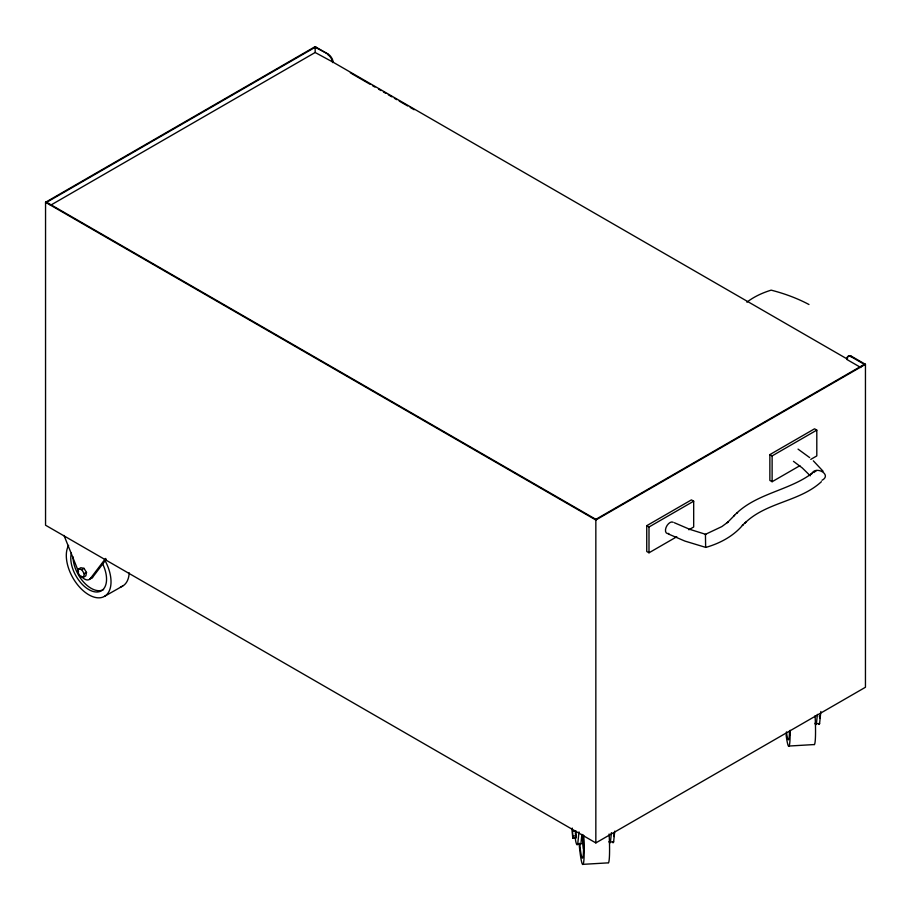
<?xml version="1.0" encoding="UTF-8"?>
<svg xmlns="http://www.w3.org/2000/svg" width="911" height="911" viewBox="0 0 911 911"><rect width="100%" height="100%" fill="white"/><g stroke="black" fill="none" stroke-linecap="round" stroke-linejoin="round"><path stroke-width="1.37" d="M613.98 836.571L614.082 833.793M820.048 715.488L819.946 718.267L819.331 716.171M614.743 831.151L613.627 841.798L610.45 841.98L611.429 832.665M820.845 711.514L819.593 723.493L816.415 723.676L817.395 714.361M581.89 834.362L580.922 843.643L577.745 843.825L578.997 831.902M572.746 838.12L572.245 828.293L572.746 838.12L575.923 837.938L576.162 835.865L575.923 830.946L572.746 831.128M78.551 568.999L77.868 572.427L80.373 576.492L83.55 577.141L85.828 575.854L86.511 572.427L84.017 568.362L80.828 567.712L78.551 568.999L81.739 569.648L84.017 568.362M83.55 577.141L84.233 573.714L81.739 569.648M811.587 474.096C815.163 464.94 832.631 474.745 821.984 480.279M81.068 576.025A9.816 5.614 60.4 0 0 90.303 578.644L105.619 558.443M90.303 578.644L92.58 577.346L106.291 559.263M734.562 515.319L727.251 522.72L728.094 521.969L721.911 526.558L706.367 533.903M811.94 473.23L810.175 474.847L811.018 474.096C787.104 491.302 754.684 493.671 733.697 516.104M821.415 481.691C799.642 501.79 766.629 501.995 745.027 522.925L745.858 522.185L742.306 525.351L743.182 524.565C733.674 536.089 720.009 543.355 705.809 547.409L684.89 541.077L668.48 534.04M736.771 513.36L737.603 512.62M847.822 356.805A5.83 3.371 60 0 1 851.512 356.292L865.45 364.343L865.45 687.258L595.84 842.914L45.55 525.214L45.55 202.288L315.16 46.632L328.04 54.068A7.368 4.248 60 0 1 333.198 62.255L847.412 359.128A5.83 3.371 60 0 1 847.606 357.294M46.119 202.618L315.718 46.962M50.367 205.362L315.16 52.496L333.198 62.255M314.591 46.962L328.04 54.068M860.827 367.532L846.843 359.458A5.83 3.371 60 0 1 850.954 356.622L851.512 356.292M595.282 519.669L864.881 364.013M45.55 202.288L595.84 519.999L865.45 364.343M676.782 536.75L648.996 552.795L646.742 551.485L646.742 525.693L691.426 499.888L693.681 501.198L693.681 526.991L688.853 529.781M799.892 465.68L772.118 481.714L769.863 480.416L769.863 454.612L814.548 428.808L816.803 430.117L816.803 455.91L810.767 459.395M646.742 525.693L648.996 526.991L693.681 501.198M769.863 454.612L772.118 455.91L816.803 430.117M84.233 573.714L86.511 572.427M104.469 596.375L122.666 586.058M788.527 746.063L813.91 744.572A31.896 2.631 86.6 0 0 815.094 715.704M572.996 836.047L576.162 835.865M582.562 864.368L607.944 862.876A31.896 2.631 86.6 0 0 609.129 834.009M705.353 534.279L705.444 534.746A6.377 2.141 -75.4 0 1 706.025 534.45M705.49 534.279L689.729 529.325L674.356 522.732M850.954 356.622L864.881 364.662M351.862 73.745L370.071 84.267M372.508 85.668L374.933 87.069M378.577 89.176L381.003 90.576M383.429 91.977L385.865 93.377M388.291 94.778L391.935 96.885M394.361 98.286L396.797 99.686M399.223 101.087L407.718 105.995M410.155 107.407L413.799 109.502A4.282 2.471 60 0 1 414.061 109.753M46.119 201.969L596.409 519.669M798.047 449.123L809.651 457.584M793.458 461.33L802.227 467.901L810.289 475.804M813.329 460.818L823.111 471.272M816.575 470.543L816.598 470.566A6.377 4.749 -38 0 0 813.978 472.57M64.009 535.429L78.562 571.744M705.638 546.93L705.444 534.746M575.923 837.938L575.296 832.643M772.118 455.91L772.118 481.714M648.996 526.991L648.996 552.795M595.84 519.999L595.84 842.914M315.16 47.281L315.16 52.496M808.979 304.513A137.914 79.621 0 0 0 771.97 290.358L771.15 290.154A72.015 41.576 0 0 0 746.906 302.201M668.811 533.493A6.377 3.678 -60 0 1 666.066 527.435A6.377 3.678 -60 0 1 673.161 522.254M350.348 72.891A3.12 1.799 60 0 1 350.644 73.051M327.482 54.398A7.368 4.248 60 0 1 332.64 62.586M129.191 572.825A31.896 18.254 60.4 0 1 120.468 587.003M104.469 559.548A31.896 18.254 60.4 0 1 106.097 595.225A31.896 18.254 60.4 0 1 76.649 583.575A31.896 18.254 60.4 0 1 68.61 545.37M103.581 589.542A25.519 14.599 60.4 0 1 84.097 582.607A25.519 14.599 60.4 0 1 73.051 556.883M102.556 563.727A25.519 14.599 60.4 0 1 92.387 591.239A25.519 14.599 60.4 0 1 71.388 553.136M92.58 577.346A9.816 5.614 60.4 0 1 90.075 578.69M819.593 723.493A32.147 2.653 86.6 0 1 818.511 723.96M816.415 723.676A32.147 2.653 86.6 0 1 814.969 723.243M790.122 730.337A31.896 2.631 86.6 0 1 786.079 734.767M789.473 731.601A25.519 2.107 86.6 0 1 786.409 731.92M790.088 734.995A25.519 2.107 86.6 0 1 789.586 731.738M577.745 843.825A32.147 2.653 86.6 0 1 575.718 841.206A12.754 1.048 86.6 0 1 575.228 837.608M613.627 841.798A32.147 2.653 86.6 0 1 612.545 842.265M610.45 841.98A32.147 2.653 86.6 0 1 609.003 841.548M580.922 843.643A32.147 2.653 86.6 0 1 579.829 844.11M583.746 835.501A31.896 2.631 86.6 0 1 583.131 864.232A31.896 2.631 86.6 0 1 579.1 843.484M583.177 834.932A25.519 2.107 86.6 0 1 582.778 857.752A25.519 2.107 86.6 0 1 579.658 843.37M583.45 848.801A25.519 2.107 86.6 0 1 582.3 836.833"/></g></svg>
